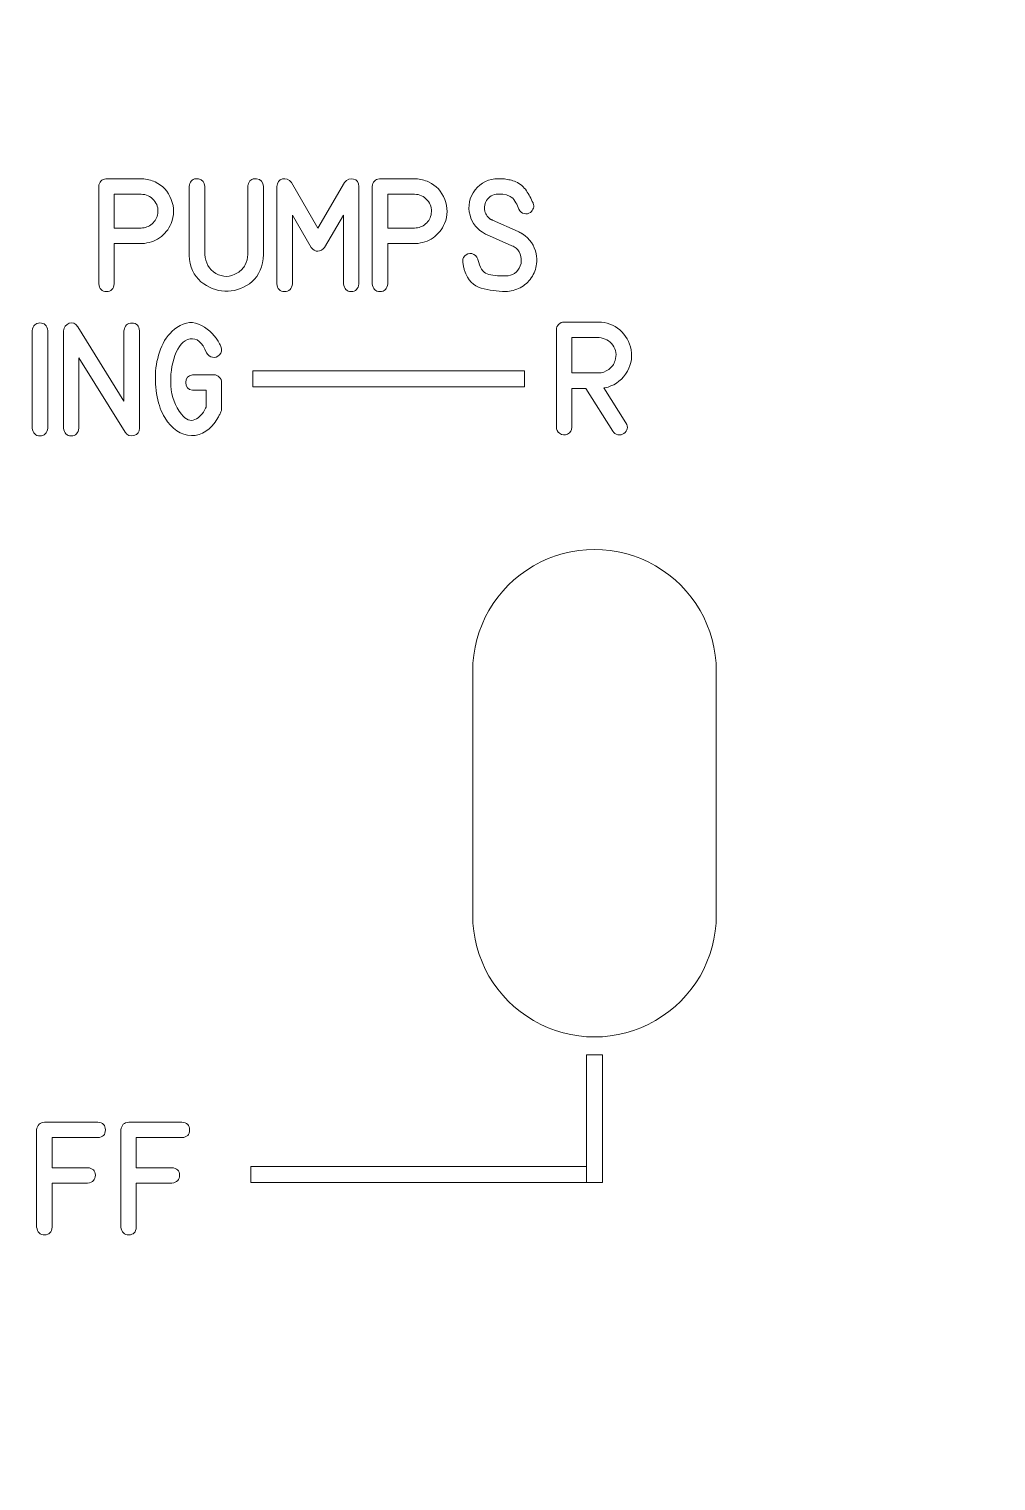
# Model space of a CAD drawing. Header units: millimetres. Extents: x -209 to 236, y -93 to 88.
# Drawn here: x -168.82 to -138.58, y -46.25 to -0.87 of the extents above; entities that cross this region are included whole.
import ezdxf

# ---------------------------------------------------------------- set-up
doc = ezdxf.new("R2010")
doc.units = ezdxf.units.MM
doc.header["$MEASUREMENT"] = 0
doc.layers.add('LED', color=7, linetype='Continuous')

msp = doc.modelspace()

# ---------------------------------------------------------------- linework, layer by layer
at = {"layer": 'LED', "color": 240, "lineweight": 9}
for points in [[(-151.3878, -36.9271), (-150.8878, -36.9271), (-150.8878, -32.9271), (-151.3878, -32.9271), (-151.3878, -36.9271)], [(-161.8878, -36.9271), (-151.3878, -36.9271), (-151.3878, -36.4271), (-161.8878, -36.4271), (-161.8878, -36.9271)]]:
    msp.add_lwpolyline(points, close=True, dxfattribs=at)
at = {"layer": 'LED', "color": 250, "lineweight": 9}
for points, knots in [([(-64.1878, 86.0226), (-64.188, 86.4206), (-64.3464, 86.8023), (-64.628, 87.0836), (-64.628, 87.0836), (-64.9097, 87.3649), (-65.2897, 87.5228), (-65.6878, 87.5226), (-65.6878, 87.5226), (-65.6878, 87.5226), (-207.1378, 87.5226), (-207.1378, 87.5226), (-207.1378, 87.5226), (-207.5358, 87.5223), (-207.9175, 87.3639), (-208.1988, 87.0823), (-208.1988, 87.0823), (-208.4801, 86.8006), (-208.638, 86.4206), (-208.6378, 86.0226), (-208.6378, 86.0226), (-208.6378, 86.0226), (-208.6378, 81.5351), (-208.6378, 81.5351), (-208.6378, 81.5351), (-208.6375, 81.137), (-208.4791, 80.7553), (-208.1975, 80.474), (-208.1975, 80.474), (-207.9158, 80.1927), (-207.5358, 80.0348), (-207.1378, 80.0351), (-207.1378, 80.0351), (-207.1378, 80.0351), (-204.6753, 80.0351), (-204.6753, 80.0351), (-204.6753, 80.0351), (-202.5317, 80.0351), (-200.5509, 78.8915), (-199.4791, 77.0351), (-199.4791, 77.0351), (-198.4073, 75.1787), (-198.4073, 72.8915), (-199.4791, 71.0351), (-199.4791, 71.0351), (-200.5509, 69.1787), (-202.5317, 68.0351), (-204.6753, 68.0351), (-204.6753, 68.0351), (-204.6753, 68.0351), (-207.1378, 68.0351), (-207.1378, 68.0351), (-207.1378, 68.0351), (-207.5358, 68.0348), (-207.9175, 67.8764), (-208.1988, 67.5948), (-208.1988, 67.5948), (-208.4801, 67.3131), (-208.638, 66.9331), (-208.6378, 66.5351), (-208.6378, 66.5351), (-208.6378, 66.5351), (-208.6378, 24.3851), (-208.6378, 24.3851), (-208.6378, 24.3851), (-208.6375, 23.987), (-208.4791, 23.6053), (-208.1975, 23.324), (-208.1975, 23.324), (-207.9158, 23.0427), (-207.5358, 22.8848), (-207.1378, 22.8851), (-207.1378, 22.8851), (-207.1378, 22.8851), (-204.6753, 22.8851), (-204.6753, 22.8851), (-204.6753, 22.8851), (-202.5317, 22.8851), (-200.5509, 21.7415), (-199.4791, 19.8851), (-199.4791, 19.8851), (-198.4073, 18.0287), (-198.4073, 15.7415), (-199.4791, 13.8851), (-199.4791, 13.8851), (-200.5509, 12.0287), (-202.5317, 10.8851), (-204.6753, 10.8851), (-204.6753, 10.8851), (-204.6753, 10.8851), (-207.1378, 10.8851), (-207.1378, 10.8851), (-207.1378, 10.8851), (-207.5358, 10.8848), (-207.9175, 10.7264), (-208.1988, 10.4448), (-208.1988, 10.4448), (-208.4801, 10.1631), (-208.638, 9.7831), (-208.6378, 9.3851), (-208.6378, 9.3851), (-208.6378, 9.3851), (-208.6378, -70.8649), (-208.6378, -70.8649), (-208.6378, -70.8649), (-208.6375, -71.263), (-208.4791, -71.6447), (-208.1975, -71.926), (-208.1975, -71.926), (-207.9158, -72.2073), (-207.5358, -72.3652), (-207.1378, -72.3649), (-207.1378, -72.3649), (-207.1378, -72.3649), (-204.6753, -72.3649), (-204.6753, -72.3649), (-204.6753, -72.3649), (-202.5317, -72.3649), (-200.5509, -73.5085), (-199.4791, -75.3649), (-199.4791, -75.3649), (-198.4073, -77.2213), (-198.4073, -79.5085), (-199.4791, -81.3649), (-199.4791, -81.3649), (-200.5509, -83.2213), (-202.5317, -84.3649), (-204.6753, -84.3649), (-204.6753, -84.3649), (-204.6753, -84.3649), (-207.1378, -84.3649), (-207.1378, -84.3649), (-207.1378, -84.3649), (-207.5358, -84.3652), (-207.9175, -84.5236), (-208.1988, -84.8052), (-208.1988, -84.8052), (-208.4801, -85.0869), (-208.638, -85.4669), (-208.6378, -85.8649), (-208.6378, -85.8649), (-208.6378, -85.8649), (-208.6378, -90.3524), (-208.6378, -90.3524), (-208.6378, -90.3524), (-208.6375, -90.7505), (-208.4791, -91.1322), (-208.1975, -91.4135), (-208.1975, -91.4135), (-207.9158, -91.6948), (-207.5358, -91.8527), (-207.1378, -91.8524), (-207.1378, -91.8524), (-207.1378, -91.8524), (-65.6878, -91.8524), (-65.6878, -91.8524), (-65.6878, -91.8524), (-65.2897, -91.8522), (-64.908, -91.6938), (-64.6267, -91.4121), (-64.6267, -91.4121), (-64.3454, -91.1305), (-64.1875, -90.7505), (-64.1878, -90.3524), (-64.1878, -90.3524), (-64.1878, -90.3524), (-64.1878, -85.8649), (-64.1878, -85.8649), (-64.1878, -85.8649), (-64.188, -85.4669), (-64.3464, -85.0852), (-64.628, -84.8039), (-64.628, -84.8039), (-64.9097, -84.5226), (-65.2897, -84.3647), (-65.6878, -84.3649), (-65.6878, -84.3649), (-65.6878, -84.3649), (-68.1503, -84.3649), (-68.1503, -84.3649), (-68.1503, -84.3649), (-69.7406, -84.3659), (-71.2661, -83.7352), (-72.3913, -82.6114), (-72.3913, -82.6114), (-73.5165, -81.4876), (-74.1493, -79.9552), (-74.1503, -78.3649), (-74.1503, -78.3649), (-74.1503, -78.3649), (-74.1503, 16.8851), (-74.1503, 16.8851), (-74.1503, 16.8851), (-74.1513, 18.4754), (-73.5205, 20.0009), (-72.3967, 21.1261), (-72.3967, 21.1261), (-71.2729, 22.2514), (-69.7406, 22.8841), (-68.1503, 22.8851), (-68.1503, 22.8851), (-68.1503, 22.8851), (-65.6878, 22.8851), (-65.6878, 22.8851), (-65.6878, 22.8851), (-65.2897, 22.8853), (-64.908, 23.0437), (-64.6267, 23.3254), (-64.6267, 23.3254), (-64.3454, 23.607), (-64.1875, 23.987), (-64.1878, 24.3851), (-64.1878, 24.3851), (-64.1878, 24.3851), (-64.1878, 66.5351), (-64.1878, 66.5351), (-64.1878, 66.5351), (-64.188, 66.9331), (-64.3464, 67.3148), (-64.628, 67.5961), (-64.628, 67.5961), (-64.9097, 67.8774), (-65.2897, 68.0353), (-65.6878, 68.0351), (-65.6878, 68.0351), (-65.6878, 68.0351), (-68.1503, 68.0351), (-68.1503, 68.0351), (-68.1503, 68.0351), (-70.2939, 68.0351), (-72.2746, 69.1787), (-73.3464, 71.0351), (-73.3464, 71.0351), (-74.4182, 72.8915), (-74.4182, 75.1787), (-73.3464, 77.0351), (-73.3464, 77.0351), (-72.2746, 78.8915), (-70.2939, 80.0351), (-68.1503, 80.0351), (-68.1503, 80.0351), (-68.1503, 80.0351), (-65.6878, 80.0351), (-65.6878, 80.0351), (-65.6878, 80.0351), (-65.2897, 80.0353), (-64.908, 80.1937), (-64.6267, 80.4754), (-64.6267, 80.4754), (-64.3454, 80.757), (-64.1875, 81.137), (-64.1878, 81.5351), (-64.1878, 81.5351), (-64.1878, 81.5351), (-64.1878, 86.0226), (-64.1878, 86.0226)], [0, 0, 0, 0, 0.0153846, 0.0153846, 0.0153846, 0.0153846, 0.0307692, 0.0307692, 0.0307692, 0.0307692, 0.0461538, 0.0461538, 0.0461538, 0.0461538, 0.0615385, 0.0615385, 0.0615385, 0.0615385, 0.0769231, 0.0769231, 0.0769231, 0.0769231, 0.0923077, 0.0923077, 0.0923077, 0.0923077, 0.1076923, 0.1076923, 0.1076923, 0.1076923, 0.1230769, 0.1230769, 0.1230769, 0.1230769, 0.1384615, 0.1384615, 0.1384615, 0.1384615, 0.1538462, 0.1538462, 0.1538462, 0.1538462, 0.1692308, 0.1692308, 0.1692308, 0.1692308, 0.1846154, 0.1846154, 0.1846154, 0.1846154, 0.2, 0.2, 0.2, 0.2, 0.2153846, 0.2153846, 0.2153846, 0.2153846, 0.2307692, 0.2307692, 0.2307692, 0.2307692, 0.2461538, 0.2461538, 0.2461538, 0.2461538, 0.2615385, 0.2615385, 0.2615385, 0.2615385, 0.2769231, 0.2769231, 0.2769231, 0.2769231, 0.2923077, 0.2923077, 0.2923077, 0.2923077, 0.3076923, 0.3076923, 0.3076923, 0.3076923, 0.3230769, 0.3230769, 0.3230769, 0.3230769, 0.3384615, 0.3384615, 0.3384615, 0.3384615, 0.3538462, 0.3538462, 0.3538462, 0.3538462, 0.3692308, 0.3692308, 0.3692308, 0.3692308, 0.3846154, 0.3846154, 0.3846154, 0.3846154, 0.4, 0.4, 0.4, 0.4, 0.4153846, 0.4153846, 0.4153846, 0.4153846, 0.4307692, 0.4307692, 0.4307692, 0.4307692, 0.4461538, 0.4461538, 0.4461538, 0.4461538, 0.4615385, 0.4615385, 0.4615385, 0.4615385, 0.4769231, 0.4769231, 0.4769231, 0.4769231, 0.4923077, 0.4923077, 0.4923077, 0.4923077, 0.5076923, 0.5076923, 0.5076923, 0.5076923, 0.5230769, 0.5230769, 0.5230769, 0.5230769, 0.5384615, 0.5384615, 0.5384615, 0.5384615, 0.5538462, 0.5538462, 0.5538462, 0.5538462, 0.5692308, 0.5692308, 0.5692308, 0.5692308, 0.5846154, 0.5846154, 0.5846154, 0.5846154, 0.6, 0.6, 0.6, 0.6, 0.6153846, 0.6153846, 0.6153846, 0.6153846, 0.6307692, 0.6307692, 0.6307692, 0.6307692, 0.6461538, 0.6461538, 0.6461538, 0.6461538, 0.6615385, 0.6615385, 0.6615385, 0.6615385, 0.6769231, 0.6769231, 0.6769231, 0.6769231, 0.6923077, 0.6923077, 0.6923077, 0.6923077, 0.7076923, 0.7076923, 0.7076923, 0.7076923, 0.7230769, 0.7230769, 0.7230769, 0.7230769, 0.7384615, 0.7384615, 0.7384615, 0.7384615, 0.7538462, 0.7538462, 0.7538462, 0.7538462, 0.7692308, 0.7692308, 0.7692308, 0.7692308, 0.7846154, 0.7846154, 0.7846154, 0.7846154, 0.8, 0.8, 0.8, 0.8, 0.8153846, 0.8153846, 0.8153846, 0.8153846, 0.8307692, 0.8307692, 0.8307692, 0.8307692, 0.8461538, 0.8461538, 0.8461538, 0.8461538, 0.8615385, 0.8615385, 0.8615385, 0.8615385, 0.8769231, 0.8769231, 0.8769231, 0.8769231, 0.8923077, 0.8923077, 0.8923077, 0.8923077, 0.9076923, 0.9076923, 0.9076923, 0.9076923, 0.9230769, 0.9230769, 0.9230769, 0.9230769, 0.9384615, 0.9384615, 0.9384615, 0.9384615, 0.9538462, 0.9538462, 0.9538462, 0.9538462, 0.9692308, 0.9692308, 0.9692308, 0.9692308, 1, 1, 1, 1]), ([(-147.3278, -28.5629), (-147.3278, -29.9241), (-148.0539, -31.1819), (-149.2328, -31.8625), (-149.2328, -31.8625), (-150.4116, -32.5431), (-151.8639, -32.5431), (-153.0428, -31.8625), (-153.0428, -31.8625), (-154.2216, -31.1819), (-154.9478, -29.9241), (-154.9478, -28.5629), (-154.9478, -28.5629), (-154.9478, -28.5629), (-154.9478, -20.9429), (-154.9478, -20.9429), (-154.9478, -20.9429), (-154.9478, -19.5817), (-154.2216, -18.324), (-153.0428, -17.6434), (-153.0428, -17.6434), (-151.8639, -16.9628), (-150.4116, -16.9628), (-149.2328, -17.6434), (-149.2328, -17.6434), (-148.0539, -18.324), (-147.3278, -19.5817), (-147.3278, -20.9429), (-147.3278, -20.9429), (-147.3278, -20.9429), (-147.3278, -28.5629), (-147.3278, -28.5629)], [0, 0, 0, 0, 0.1111111, 0.1111111, 0.1111111, 0.1111111, 0.2222222, 0.2222222, 0.2222222, 0.2222222, 0.3333333, 0.3333333, 0.3333333, 0.3333333, 0.4444444, 0.4444444, 0.4444444, 0.4444444, 0.5555556, 0.5555556, 0.5555556, 0.5555556, 0.6666667, 0.6666667, 0.6666667, 0.6666667, 0.7777778, 0.7777778, 0.7777778, 0.7777778, 1, 1, 1, 1])]:
    msp.add_open_spline(points, degree=3, knots=knots, dxfattribs=at)
at = {"layer": 'LED', "color": 240, "lineweight": 9}
for points, knots in [([(-165.3183, -5.545), (-165.3183, -5.545), (-165.2854, -5.545), (-165.2854, -5.545), (-165.2854, -5.545), (-165.1384, -5.5556), (-165.0032, -5.5885), (-164.8792, -5.645), (-164.8792, -5.645), (-164.6416, -5.7561), (-164.4735, -5.9395), (-164.3747, -6.1947), (-164.3747, -6.1947), (-164.2759, -6.4493), (-164.2771, -6.698), (-164.3776, -6.9402), (-164.3776, -6.9402), (-164.4594, -7.1319), (-164.5799, -7.2824), (-164.7398, -7.3906), (-164.7398, -7.3906), (-164.8991, -7.4993), (-165.0814, -7.5599), (-165.2854, -7.5723), (-165.2854, -7.5723), (-165.2854, -7.5723), (-165.3183, -7.574), (-165.3183, -7.574), (-165.3183, -7.574), (-165.3183, -7.574), (-166.1556, -7.574), (-166.1556, -7.574), (-166.1556, -7.574), (-166.1556, -7.574), (-166.1556, -8.8299), (-166.1556, -8.8299), (-166.1556, -8.8299), (-166.1762, -8.9916), (-166.2579, -9.0727), (-166.4002, -9.0727), (-166.4002, -9.0727), (-166.5425, -9.0727), (-166.6236, -8.9916), (-166.643, -8.8299), (-166.643, -8.8299), (-166.643, -8.8299), (-166.643, -5.7861), (-166.643, -5.7861), (-166.643, -5.7861), (-166.6259, -5.6438), (-166.5501, -5.5632), (-166.4155, -5.545), (-166.4155, -5.545), (-166.4155, -5.545), (-166.4002, -5.545), (-166.4002, -5.545), (-166.4002, -5.545), (-166.4002, -5.545), (-165.3183, -5.545), (-165.3183, -5.545)], [0, 0, 0, 0, 0.0625, 0.0625, 0.0625, 0.0625, 0.125, 0.125, 0.125, 0.125, 0.1875, 0.1875, 0.1875, 0.1875, 0.25, 0.25, 0.25, 0.25, 0.3125, 0.3125, 0.3125, 0.3125, 0.375, 0.375, 0.375, 0.375, 0.4375, 0.4375, 0.4375, 0.4375, 0.5, 0.5, 0.5, 0.5, 0.5625, 0.5625, 0.5625, 0.5625, 0.625, 0.625, 0.625, 0.625, 0.6875, 0.6875, 0.6875, 0.6875, 0.75, 0.75, 0.75, 0.75, 0.8125, 0.8125, 0.8125, 0.8125, 0.875, 0.875, 0.875, 0.875, 1, 1, 1, 1]), ([(-161.4914, -7.9097), (-161.4914, -7.9097), (-161.4914, -7.9444), (-161.4914, -7.9444), (-161.4914, -7.9444), (-161.4949, -8.002), (-161.4973, -8.0361), (-161.4979, -8.0479), (-161.4979, -8.0479), (-161.5461, -8.3989), (-161.6907, -8.6582), (-161.9306, -8.8258), (-161.9306, -8.8258), (-162.1705, -8.9927), (-162.4268, -9.0709), (-162.6984, -9.0598), (-162.6984, -9.0598), (-162.9707, -9.0486), (-163.22, -8.9498), (-163.4451, -8.7629), (-163.4451, -8.7629), (-163.6709, -8.5753), (-163.7938, -8.3025), (-163.8132, -7.9444), (-163.8132, -7.9444), (-163.8132, -7.9444), (-163.8132, -7.9097), (-163.8132, -7.9097), (-163.8132, -7.9097), (-163.8132, -7.9097), (-163.8132, -5.7861), (-163.8132, -5.7861), (-163.8132, -5.7861), (-163.8132, -5.752), (-163.8067, -5.7208), (-163.7944, -5.6932), (-163.7944, -5.6932), (-163.7391, -5.5726), (-163.6474, -5.525), (-163.5192, -5.5503), (-163.5192, -5.5503), (-163.3916, -5.5756), (-163.3276, -5.6544), (-163.3276, -5.7861), (-163.3276, -5.7861), (-163.3276, -5.7861), (-163.3276, -7.9097), (-163.3276, -7.9097), (-163.3276, -7.9097), (-163.3105, -8.1743), (-163.1941, -8.3719), (-162.9789, -8.5024), (-162.9789, -8.5024), (-162.7631, -8.6335), (-162.5368, -8.6276), (-162.2992, -8.4853), (-162.2992, -8.4853), (-162.1922, -8.4224), (-162.114, -8.3407), (-162.064, -8.2408), (-162.064, -8.2408), (-162.0141, -8.1408), (-161.9847, -8.0303), (-161.9753, -7.9097), (-161.9753, -7.9097), (-161.9753, -7.9097), (-161.9753, -5.7861), (-161.9753, -5.7861), (-161.9753, -5.7861), (-161.9753, -5.7655), (-161.9741, -5.7502), (-161.9717, -5.7396), (-161.9717, -5.7396), (-161.9453, -5.5985), (-161.8589, -5.5344), (-161.7119, -5.5485), (-161.7119, -5.5485), (-161.5649, -5.5621), (-161.4914, -5.6414), (-161.4914, -5.7861), (-161.4914, -5.7861), (-161.4914, -5.7861), (-161.4914, -7.9097), (-161.4914, -7.9097)], [0, 0, 0, 0, 0.0454545, 0.0454545, 0.0454545, 0.0454545, 0.0909091, 0.0909091, 0.0909091, 0.0909091, 0.1363636, 0.1363636, 0.1363636, 0.1363636, 0.1818182, 0.1818182, 0.1818182, 0.1818182, 0.2272727, 0.2272727, 0.2272727, 0.2272727, 0.2727273, 0.2727273, 0.2727273, 0.2727273, 0.3181818, 0.3181818, 0.3181818, 0.3181818, 0.3636364, 0.3636364, 0.3636364, 0.3636364, 0.4090909, 0.4090909, 0.4090909, 0.4090909, 0.4545455, 0.4545455, 0.4545455, 0.4545455, 0.5, 0.5, 0.5, 0.5, 0.5454545, 0.5454545, 0.5454545, 0.5454545, 0.5909091, 0.5909091, 0.5909091, 0.5909091, 0.6363636, 0.6363636, 0.6363636, 0.6363636, 0.6818182, 0.6818182, 0.6818182, 0.6818182, 0.7272727, 0.7272727, 0.7272727, 0.7272727, 0.7727273, 0.7727273, 0.7727273, 0.7727273, 0.8181818, 0.8181818, 0.8181818, 0.8181818, 0.8636364, 0.8636364, 0.8636364, 0.8636364, 0.9090909, 0.9090909, 0.9090909, 0.9090909, 1, 1, 1, 1]), ([(-158.5028, -8.8316), (-158.5281, -8.9922), (-158.6093, -9.0727), (-158.7462, -9.0721), (-158.7462, -9.0721), (-158.8838, -9.0715), (-158.9644, -8.991), (-158.9885, -8.8316), (-158.9885, -8.8316), (-158.9885, -8.8316), (-158.9885, -6.6803), (-158.9885, -6.6803), (-158.9885, -6.6803), (-158.9885, -6.6803), (-159.5794, -7.691), (-159.5794, -7.691), (-159.5794, -7.691), (-159.6423, -7.7669), (-159.7128, -7.8068), (-159.7904, -7.8104), (-159.7904, -7.8104), (-159.8681, -7.8133), (-159.9368, -7.7739), (-159.998, -7.691), (-159.998, -7.691), (-159.998, -7.691), (-160.5854, -6.685), (-160.5854, -6.685), (-160.5854, -6.685), (-160.5854, -6.685), (-160.5836, -8.8316), (-160.5836, -8.8316), (-160.5836, -8.8316), (-160.6018, -8.991), (-160.6847, -9.0709), (-160.8323, -9.0703), (-160.8323, -9.0703), (-160.9799, -9.0698), (-161.0592, -8.9898), (-161.071, -8.8316), (-161.071, -8.8316), (-161.071, -8.8316), (-161.071, -5.7896), (-161.071, -5.7896), (-161.071, -5.7896), (-161.0616, -5.6573), (-161.004, -5.5785), (-160.897, -5.5526), (-160.897, -5.5526), (-160.79, -5.5268), (-160.6971, -5.5632), (-160.6177, -5.662), (-160.6177, -5.662), (-160.6177, -5.662), (-159.7893, -7.0866), (-159.7893, -7.0866), (-159.7893, -7.0866), (-159.7893, -7.0866), (-158.952, -5.662), (-158.952, -5.662), (-158.952, -5.662), (-158.8732, -5.5632), (-158.7809, -5.5274), (-158.6757, -5.5538), (-158.6757, -5.5538), (-158.571, -5.5803), (-158.5128, -5.6585), (-158.5028, -5.7896), (-158.5028, -5.7896), (-158.5028, -5.7896), (-158.5028, -8.8316), (-158.5028, -8.8316)], [0, 0, 0, 0, 0.0526316, 0.0526316, 0.0526316, 0.0526316, 0.1052632, 0.1052632, 0.1052632, 0.1052632, 0.1578947, 0.1578947, 0.1578947, 0.1578947, 0.2105263, 0.2105263, 0.2105263, 0.2105263, 0.2631579, 0.2631579, 0.2631579, 0.2631579, 0.3157895, 0.3157895, 0.3157895, 0.3157895, 0.3684211, 0.3684211, 0.3684211, 0.3684211, 0.4210526, 0.4210526, 0.4210526, 0.4210526, 0.4736842, 0.4736842, 0.4736842, 0.4736842, 0.5263158, 0.5263158, 0.5263158, 0.5263158, 0.5789474, 0.5789474, 0.5789474, 0.5789474, 0.6315789, 0.6315789, 0.6315789, 0.6315789, 0.6842105, 0.6842105, 0.6842105, 0.6842105, 0.7368421, 0.7368421, 0.7368421, 0.7368421, 0.7894737, 0.7894737, 0.7894737, 0.7894737, 0.8421053, 0.8421053, 0.8421053, 0.8421053, 0.8947368, 0.8947368, 0.8947368, 0.8947368, 1, 1, 1, 1]), ([(-156.7648, -5.545), (-156.7648, -5.545), (-156.7319, -5.545), (-156.7319, -5.545), (-156.7319, -5.545), (-156.5849, -5.5556), (-156.4497, -5.5885), (-156.3257, -5.645), (-156.3257, -5.645), (-156.0881, -5.7561), (-155.92, -5.9395), (-155.8212, -6.1947), (-155.8212, -6.1947), (-155.7224, -6.4493), (-155.7236, -6.698), (-155.8241, -6.9402), (-155.8241, -6.9402), (-155.9059, -7.1319), (-156.0264, -7.2824), (-156.1863, -7.3906), (-156.1863, -7.3906), (-156.3456, -7.4993), (-156.5279, -7.5599), (-156.7319, -7.5723), (-156.7319, -7.5723), (-156.7319, -7.5723), (-156.7648, -7.574), (-156.7648, -7.574), (-156.7648, -7.574), (-156.7648, -7.574), (-157.6021, -7.574), (-157.6021, -7.574), (-157.6021, -7.574), (-157.6021, -7.574), (-157.6021, -8.8299), (-157.6021, -8.8299), (-157.6021, -8.8299), (-157.6227, -8.9916), (-157.7044, -9.0727), (-157.8467, -9.0727), (-157.8467, -9.0727), (-157.989, -9.0727), (-158.0701, -8.9916), (-158.0895, -8.8299), (-158.0895, -8.8299), (-158.0895, -8.8299), (-158.0895, -5.7861), (-158.0895, -5.7861), (-158.0895, -5.7861), (-158.0724, -5.6438), (-157.9966, -5.5632), (-157.862, -5.545), (-157.862, -5.545), (-157.862, -5.545), (-157.8467, -5.545), (-157.8467, -5.545), (-157.8467, -5.545), (-157.8467, -5.545), (-156.7648, -5.545), (-156.7648, -5.545)], [0, 0, 0, 0, 0.0625, 0.0625, 0.0625, 0.0625, 0.125, 0.125, 0.125, 0.125, 0.1875, 0.1875, 0.1875, 0.1875, 0.25, 0.25, 0.25, 0.25, 0.3125, 0.3125, 0.3125, 0.3125, 0.375, 0.375, 0.375, 0.375, 0.4375, 0.4375, 0.4375, 0.4375, 0.5, 0.5, 0.5, 0.5, 0.5625, 0.5625, 0.5625, 0.5625, 0.625, 0.625, 0.625, 0.625, 0.6875, 0.6875, 0.6875, 0.6875, 0.75, 0.75, 0.75, 0.75, 0.8125, 0.8125, 0.8125, 0.8125, 0.875, 0.875, 0.875, 0.875, 1, 1, 1, 1]), ([(-153.527, -7.1954), (-153.527, -7.1954), (-153.4994, -7.2071), (-153.4994, -7.2071), (-153.4994, -7.2071), (-153.4994, -7.2071), (-153.4682, -7.2224), (-153.4682, -7.2224), (-153.4682, -7.2224), (-153.4682, -7.2224), (-153.4406, -7.2383), (-153.4406, -7.2383), (-153.4406, -7.2383), (-153.4329, -7.2442), (-153.4235, -7.2495), (-153.4141, -7.2548), (-153.4141, -7.2548), (-153.4041, -7.2595), (-153.3947, -7.2653), (-153.3853, -7.2706), (-153.3853, -7.2706), (-153.1584, -7.42), (-153.0173, -7.6269), (-152.9638, -7.8909), (-152.9638, -7.8909), (-152.9432, -7.9944), (-152.9385, -8.1008), (-152.9496, -8.2096), (-152.9496, -8.2096), (-152.9685, -8.366), (-153.0231, -8.51), (-153.1143, -8.6429), (-153.1143, -8.6429), (-153.2054, -8.7758), (-153.3201, -8.8781), (-153.4576, -8.9504), (-153.4576, -8.9504), (-153.6058, -9.0286), (-153.7593, -9.0674), (-153.918, -9.0674), (-153.918, -9.0674), (-154.1843, -9.0674), (-154.4383, -9.0333), (-154.6812, -8.9651), (-154.6812, -8.9651), (-154.9234, -8.8969), (-155.0962, -8.7141), (-155.1991, -8.4165), (-155.1991, -8.4165), (-155.2133, -8.3783), (-155.2232, -8.3395), (-155.2303, -8.2995), (-155.2303, -8.2995), (-155.2374, -8.259), (-155.2456, -8.219), (-155.2544, -8.1784), (-155.2544, -8.1784), (-155.2715, -8.0961), (-155.2515, -8.0232), (-155.1933, -7.9597), (-155.1933, -7.9597), (-155.1356, -7.8968), (-155.0633, -7.8727), (-154.9775, -7.8874), (-154.9775, -7.8874), (-154.8864, -7.9062), (-154.8234, -7.9621), (-154.7876, -8.0561), (-154.7876, -8.0561), (-154.7876, -8.0561), (-154.7823, -8.072), (-154.7823, -8.072), (-154.7823, -8.072), (-154.7276, -8.3213), (-154.6312, -8.4701), (-154.4942, -8.5183), (-154.4942, -8.5183), (-154.3566, -8.5665), (-154.1661, -8.5882), (-153.9215, -8.5835), (-153.9215, -8.5835), (-153.6963, -8.5835), (-153.5417, -8.4777), (-153.4576, -8.2666), (-153.4576, -8.2666), (-153.4212, -8.1725), (-153.4153, -8.0744), (-153.4406, -7.9726), (-153.4406, -7.9726), (-153.4659, -7.8715), (-153.5158, -7.7863), (-153.5905, -7.7187), (-153.5905, -7.7187), (-153.624, -7.6898), (-153.6675, -7.6634), (-153.7216, -7.6381), (-153.7216, -7.6381), (-153.7216, -7.6381), (-154.5189, -7.2883), (-154.5189, -7.2883), (-154.5189, -7.2883), (-154.5189, -7.2883), (-154.5448, -7.2742), (-154.5448, -7.2742), (-154.5448, -7.2742), (-154.8058, -7.1366), (-154.9675, -6.9408), (-155.0304, -6.6868), (-155.0304, -6.6868), (-155.1074, -6.3928), (-155.0539, -6.1294), (-154.8693, -5.8954), (-154.8693, -5.8954), (-154.6853, -5.662), (-154.443, -5.545), (-154.1438, -5.545), (-154.1438, -5.545), (-154.1438, -5.545), (-153.9539, -5.5503), (-153.9539, -5.5503), (-153.9539, -5.5503), (-153.8921, -5.5615), (-153.8322, -5.5726), (-153.7751, -5.5838), (-153.7751, -5.5838), (-153.7175, -5.5944), (-153.6593, -5.6132), (-153.6011, -5.6397), (-153.6011, -5.6397), (-153.4565, -5.7073), (-153.3453, -5.8008), (-153.2683, -5.9189), (-153.2683, -5.9189), (-153.1913, -6.0371), (-153.1219, -6.1653), (-153.0602, -6.3029), (-153.0602, -6.3029), (-153.0543, -6.3158), (-153.049, -6.3305), (-153.0443, -6.3476), (-153.0443, -6.3476), (-153.032, -6.404), (-153.0378, -6.4551), (-153.0619, -6.501), (-153.0619, -6.501), (-153.0755, -6.5298), (-153.0902, -6.5516), (-153.1049, -6.5663), (-153.1049, -6.5663), (-153.1196, -6.5816), (-153.1319, -6.5916), (-153.1407, -6.5974), (-153.1407, -6.5974), (-153.2007, -6.6398), (-153.266, -6.6527), (-153.3371, -6.6351), (-153.3371, -6.6351), (-153.4088, -6.6192), (-153.4629, -6.5733), (-153.5011, -6.4975), (-153.5011, -6.4975), (-153.5311, -6.431), (-153.5629, -6.3628), (-153.5964, -6.2935), (-153.5964, -6.2935), (-153.6305, -6.2241), (-153.6781, -6.1665), (-153.7387, -6.12), (-153.7387, -6.12), (-153.764, -6.1018), (-153.7886, -6.0883), (-153.8122, -6.08), (-153.8122, -6.08), (-153.8357, -6.0712), (-153.8616, -6.0618), (-153.8904, -6.0512), (-153.8904, -6.0512), (-153.8904, -6.0512), (-154.0021, -6.0324), (-154.0021, -6.0324), (-154.0021, -6.0324), (-154.0021, -6.0324), (-154.1608, -6.0271), (-154.1608, -6.0271), (-154.1608, -6.0271), (-154.3149, -6.0295), (-154.4325, -6.0959), (-154.5136, -6.227), (-154.5136, -6.227), (-154.5689, -6.3111), (-154.5894, -6.4046), (-154.5759, -6.5081), (-154.5759, -6.5081), (-154.56, -6.6351), (-154.5001, -6.7338), (-154.3966, -6.8044), (-154.3966, -6.8044), (-154.3919, -6.8073), (-154.3872, -6.8114), (-154.3813, -6.8156), (-154.3813, -6.8156), (-154.3754, -6.8191), (-154.369, -6.8232), (-154.3625, -6.8267), (-154.3625, -6.8267), (-154.3625, -6.8267), (-154.3431, -6.835), (-154.3431, -6.835), (-154.3431, -6.835), (-154.3431, -6.835), (-154.3225, -6.8438), (-154.3225, -6.8438), (-154.3225, -6.8438), (-154.3225, -6.8438), (-153.527, -7.1954), (-153.527, -7.1954)], [0, 0, 0, 0, 0.0181818, 0.0181818, 0.0181818, 0.0181818, 0.0363636, 0.0363636, 0.0363636, 0.0363636, 0.0545455, 0.0545455, 0.0545455, 0.0545455, 0.0727273, 0.0727273, 0.0727273, 0.0727273, 0.0909091, 0.0909091, 0.0909091, 0.0909091, 0.1090909, 0.1090909, 0.1090909, 0.1090909, 0.1272727, 0.1272727, 0.1272727, 0.1272727, 0.1454545, 0.1454545, 0.1454545, 0.1454545, 0.1636364, 0.1636364, 0.1636364, 0.1636364, 0.1818182, 0.1818182, 0.1818182, 0.1818182, 0.2, 0.2, 0.2, 0.2, 0.2181818, 0.2181818, 0.2181818, 0.2181818, 0.2363636, 0.2363636, 0.2363636, 0.2363636, 0.2545455, 0.2545455, 0.2545455, 0.2545455, 0.2727273, 0.2727273, 0.2727273, 0.2727273, 0.2909091, 0.2909091, 0.2909091, 0.2909091, 0.3090909, 0.3090909, 0.3090909, 0.3090909, 0.3272727, 0.3272727, 0.3272727, 0.3272727, 0.3454545, 0.3454545, 0.3454545, 0.3454545, 0.3636364, 0.3636364, 0.3636364, 0.3636364, 0.3818182, 0.3818182, 0.3818182, 0.3818182, 0.4, 0.4, 0.4, 0.4, 0.4181818, 0.4181818, 0.4181818, 0.4181818, 0.4363636, 0.4363636, 0.4363636, 0.4363636, 0.4545455, 0.4545455, 0.4545455, 0.4545455, 0.4727273, 0.4727273, 0.4727273, 0.4727273, 0.4909091, 0.4909091, 0.4909091, 0.4909091, 0.5090909, 0.5090909, 0.5090909, 0.5090909, 0.5272727, 0.5272727, 0.5272727, 0.5272727, 0.5454545, 0.5454545, 0.5454545, 0.5454545, 0.5636364, 0.5636364, 0.5636364, 0.5636364, 0.5818182, 0.5818182, 0.5818182, 0.5818182, 0.6, 0.6, 0.6, 0.6, 0.6181818, 0.6181818, 0.6181818, 0.6181818, 0.6363636, 0.6363636, 0.6363636, 0.6363636, 0.6545455, 0.6545455, 0.6545455, 0.6545455, 0.6727273, 0.6727273, 0.6727273, 0.6727273, 0.6909091, 0.6909091, 0.6909091, 0.6909091, 0.7090909, 0.7090909, 0.7090909, 0.7090909, 0.7272727, 0.7272727, 0.7272727, 0.7272727, 0.7454545, 0.7454545, 0.7454545, 0.7454545, 0.7636364, 0.7636364, 0.7636364, 0.7636364, 0.7818182, 0.7818182, 0.7818182, 0.7818182, 0.8, 0.8, 0.8, 0.8, 0.8181818, 0.8181818, 0.8181818, 0.8181818, 0.8363636, 0.8363636, 0.8363636, 0.8363636, 0.8545455, 0.8545455, 0.8545455, 0.8545455, 0.8727273, 0.8727273, 0.8727273, 0.8727273, 0.8909091, 0.8909091, 0.8909091, 0.8909091, 0.9090909, 0.9090909, 0.9090909, 0.9090909, 0.9272727, 0.9272727, 0.9272727, 0.9272727, 0.9454545, 0.9454545, 0.9454545, 0.9454545, 0.9636364, 0.9636364, 0.9636364, 0.9636364, 1, 1, 1, 1]), ([(-165.3183, -6.0306), (-165.3183, -6.0306), (-166.1556, -6.0306), (-166.1556, -6.0306), (-166.1556, -6.0306), (-166.1556, -6.0306), (-166.1556, -7.0866), (-166.1556, -7.0866), (-166.1556, -7.0866), (-166.1556, -7.0866), (-165.3183, -7.0866), (-165.3183, -7.0866), (-165.3183, -7.0866), (-165.1872, -7.0866), (-165.072, -7.0431), (-164.9715, -6.9555), (-164.9715, -6.9555), (-164.8709, -6.8685), (-164.8121, -6.7591), (-164.7945, -6.6286), (-164.7945, -6.6286), (-164.7739, -6.4698), (-164.8168, -6.3305), (-164.9221, -6.2106), (-164.9221, -6.2106), (-165.0279, -6.0906), (-165.1602, -6.0306), (-165.3183, -6.0306)], [0, 0, 0, 0, 0.125, 0.125, 0.125, 0.125, 0.25, 0.25, 0.25, 0.25, 0.375, 0.375, 0.375, 0.375, 0.5, 0.5, 0.5, 0.5, 0.625, 0.625, 0.625, 0.625, 0.75, 0.75, 0.75, 0.75, 1, 1, 1, 1]), ([(-156.7648, -6.0306), (-156.7648, -6.0306), (-157.6021, -6.0306), (-157.6021, -6.0306), (-157.6021, -6.0306), (-157.6021, -6.0306), (-157.6021, -7.0866), (-157.6021, -7.0866), (-157.6021, -7.0866), (-157.6021, -7.0866), (-156.7648, -7.0866), (-156.7648, -7.0866), (-156.7648, -7.0866), (-156.6337, -7.0866), (-156.5185, -7.0431), (-156.418, -6.9555), (-156.418, -6.9555), (-156.3174, -6.8685), (-156.2586, -6.7591), (-156.241, -6.6286), (-156.241, -6.6286), (-156.2204, -6.4698), (-156.2633, -6.3305), (-156.3686, -6.2106), (-156.3686, -6.2106), (-156.4744, -6.0906), (-156.6067, -6.0306), (-156.7648, -6.0306)], [0, 0, 0, 0, 0.125, 0.125, 0.125, 0.125, 0.25, 0.25, 0.25, 0.25, 0.375, 0.375, 0.375, 0.375, 0.5, 0.5, 0.5, 0.5, 0.625, 0.625, 0.625, 0.625, 0.75, 0.75, 0.75, 0.75, 1, 1, 1, 1]), ([(-168.2345, -13.3413), (-168.2598, -13.503), (-168.3415, -13.5835), (-168.4797, -13.5829), (-168.4797, -13.5829), (-168.6185, -13.5823), (-168.6996, -13.5018), (-168.7237, -13.3413), (-168.7237, -13.3413), (-168.7237, -13.3413), (-168.7237, -10.2957), (-168.7237, -10.2957), (-168.7237, -10.2957), (-168.6996, -10.134), (-168.6185, -10.0523), (-168.4797, -10.0517), (-168.4797, -10.0517), (-168.3415, -10.0511), (-168.2598, -10.1328), (-168.2345, -10.2957), (-168.2345, -10.2957), (-168.2345, -10.2957), (-168.2345, -13.3413), (-168.2345, -13.3413)], [0, 0, 0, 0, 0.1428571, 0.1428571, 0.1428571, 0.1428571, 0.2857143, 0.2857143, 0.2857143, 0.2857143, 0.4285714, 0.4285714, 0.4285714, 0.4285714, 0.5714286, 0.5714286, 0.5714286, 0.5714286, 0.7142857, 0.7142857, 0.7142857, 0.7142857, 1, 1, 1, 1]), ([(-165.3666, -13.3413), (-165.3666, -13.4618), (-165.4248, -13.5382), (-165.5412, -13.5712), (-165.5412, -13.5712), (-165.6582, -13.6035), (-165.7481, -13.5694), (-165.8128, -13.4683), (-165.8128, -13.4683), (-165.8128, -13.4683), (-167.2598, -11.1482), (-167.2598, -11.1482), (-167.2598, -11.1482), (-167.2598, -11.1482), (-167.2598, -13.3413), (-167.2598, -13.3413), (-167.2598, -13.3413), (-167.285, -13.5018), (-167.3662, -13.5823), (-167.5032, -13.5823), (-167.5032, -13.5823), (-167.6407, -13.5823), (-167.7213, -13.5018), (-167.7454, -13.3413), (-167.7454, -13.3413), (-167.7454, -13.3413), (-167.7454, -10.2992), (-167.7454, -10.2992), (-167.7454, -10.2992), (-167.7283, -10.1799), (-167.6672, -10.1011), (-167.562, -10.0629), (-167.562, -10.0629), (-167.4567, -10.0252), (-167.3691, -10.0611), (-167.2991, -10.1699), (-167.2991, -10.1699), (-167.2991, -10.1699), (-165.8522, -12.4934), (-165.8522, -12.4934), (-165.8522, -12.4934), (-165.8522, -12.4934), (-165.8522, -10.2992), (-165.8522, -10.2992), (-165.8522, -10.2992), (-165.8304, -10.1352), (-165.747, -10.0535), (-165.6017, -10.0552), (-165.6017, -10.0552), (-165.4565, -10.057), (-165.3783, -10.1381), (-165.3666, -10.2992), (-165.3666, -10.2992), (-165.3666, -10.2992), (-165.3666, -13.3413), (-165.3666, -13.3413)], [0, 0, 0, 0, 0.0666667, 0.0666667, 0.0666667, 0.0666667, 0.1333333, 0.1333333, 0.1333333, 0.1333333, 0.2, 0.2, 0.2, 0.2, 0.2666667, 0.2666667, 0.2666667, 0.2666667, 0.3333333, 0.3333333, 0.3333333, 0.3333333, 0.4, 0.4, 0.4, 0.4, 0.4666667, 0.4666667, 0.4666667, 0.4666667, 0.5333333, 0.5333333, 0.5333333, 0.5333333, 0.6, 0.6, 0.6, 0.6, 0.6666667, 0.6666667, 0.6666667, 0.6666667, 0.7333333, 0.7333333, 0.7333333, 0.7333333, 0.8, 0.8, 0.8, 0.8, 0.8666667, 0.8666667, 0.8666667, 0.8666667, 1, 1, 1, 1]), ([(-163.6938, -12.1577), (-163.6938, -12.1577), (-163.7091, -12.156), (-163.7091, -12.156), (-163.7091, -12.156), (-163.8497, -12.1389), (-163.9196, -12.0589), (-163.9196, -11.9167), (-163.9196, -11.9167), (-163.9196, -11.7744), (-163.8497, -11.6944), (-163.7091, -11.6774), (-163.7091, -11.6774), (-163.7091, -11.6774), (-163.6938, -11.6738), (-163.6938, -11.6738), (-163.6938, -11.6738), (-163.6938, -11.6738), (-163.6786, -11.6738), (-163.6786, -11.6738), (-163.6786, -11.6738), (-163.6786, -11.6738), (-163.043, -11.6738), (-163.043, -11.6738), (-163.043, -11.6738), (-162.976, -11.6738), (-162.9189, -11.6974), (-162.8713, -11.745), (-162.8713, -11.745), (-162.8237, -11.7926), (-162.8002, -11.8502), (-162.8002, -11.9167), (-162.8002, -11.9167), (-162.8002, -11.9167), (-162.8002, -12.7898), (-162.8002, -12.7898), (-162.8002, -12.7898), (-162.8002, -12.7898), (-162.8207, -12.8345), (-162.8207, -12.8345), (-162.8207, -12.8345), (-162.8207, -12.8345), (-162.8325, -12.8621), (-162.8325, -12.8621), (-162.8325, -12.8621), (-162.8325, -12.8621), (-162.8448, -12.888), (-162.8448, -12.888), (-162.8448, -12.888), (-162.8448, -12.888), (-162.8584, -12.9138), (-162.8584, -12.9138), (-162.8584, -12.9138), (-162.8584, -12.9138), (-162.8725, -12.9397), (-162.8725, -12.9397), (-162.8725, -12.9397), (-162.8725, -12.9397), (-162.8842, -12.9656), (-162.8842, -12.9656), (-162.8842, -12.9656), (-162.8842, -12.9656), (-162.8984, -12.9914), (-162.8984, -12.9914), (-162.8984, -12.9914), (-162.8984, -12.9914), (-162.9136, -13.0173), (-162.9136, -13.0173), (-162.9136, -13.0173), (-163.1365, -13.3959), (-163.4134, -13.5812), (-163.7438, -13.5729), (-163.7438, -13.5729), (-164.0748, -13.5641), (-164.3524, -13.3771), (-164.5775, -13.012), (-164.5775, -13.012), (-164.6845, -12.8386), (-164.7633, -12.6216), (-164.8151, -12.36), (-164.8151, -12.36), (-164.8668, -12.0989), (-164.8827, -11.832), (-164.8615, -11.5592), (-164.8615, -11.5592), (-164.8409, -11.2864), (-164.7774, -11.0271), (-164.6716, -10.7807), (-164.6716, -10.7807), (-164.5652, -10.5344), (-164.4064, -10.3386), (-164.1954, -10.194), (-164.1954, -10.194), (-163.9308, -10.0146), (-163.6739, -9.9941), (-163.4234, -10.1311), (-163.4234, -10.1311), (-163.1729, -10.2686), (-162.986, -10.4609), (-162.8619, -10.709), (-162.8619, -10.709), (-162.8619, -10.709), (-162.8484, -10.7366), (-162.8484, -10.7366), (-162.8484, -10.7366), (-162.8484, -10.7366), (-162.8378, -10.7608), (-162.8378, -10.7608), (-162.8378, -10.7608), (-162.8378, -10.7608), (-162.8243, -10.7866), (-162.8243, -10.7866), (-162.8243, -10.7866), (-162.7849, -10.8954), (-162.8002, -10.9848), (-162.869, -11.0536), (-162.869, -11.0536), (-162.9354, -11.1188), (-163.0077, -11.1435), (-163.0859, -11.127), (-163.0859, -11.127), (-163.1641, -11.11), (-163.2241, -11.0641), (-163.267, -10.9883), (-163.267, -10.9883), (-163.401, -10.6549), (-163.5739, -10.5097), (-163.7862, -10.5526), (-163.7862, -10.5526), (-163.9978, -10.595), (-164.1566, -10.7684), (-164.2624, -11.0724), (-164.2624, -11.0724), (-164.3659, -11.3663), (-164.4064, -11.6827), (-164.3847, -12.0207), (-164.3847, -12.0207), (-164.3629, -12.3588), (-164.2524, -12.654), (-164.0537, -12.905), (-164.0537, -12.905), (-163.9173, -13.0808), (-163.7785, -13.1372), (-163.6368, -13.0743), (-163.6368, -13.0743), (-163.4957, -13.0108), (-163.3846, -12.8933), (-163.3029, -12.721), (-163.3029, -12.721), (-163.3029, -12.721), (-163.284, -12.6834), (-163.284, -12.6834), (-163.284, -12.6834), (-163.284, -12.6834), (-163.284, -12.1577), (-163.284, -12.1577), (-163.284, -12.1577), (-163.284, -12.1577), (-163.6938, -12.1577), (-163.6938, -12.1577)], [0, 0, 0, 0, 0.0243902, 0.0243902, 0.0243902, 0.0243902, 0.0487805, 0.0487805, 0.0487805, 0.0487805, 0.0731707, 0.0731707, 0.0731707, 0.0731707, 0.097561, 0.097561, 0.097561, 0.097561, 0.1219512, 0.1219512, 0.1219512, 0.1219512, 0.1463415, 0.1463415, 0.1463415, 0.1463415, 0.1707317, 0.1707317, 0.1707317, 0.1707317, 0.195122, 0.195122, 0.195122, 0.195122, 0.2195122, 0.2195122, 0.2195122, 0.2195122, 0.2439024, 0.2439024, 0.2439024, 0.2439024, 0.2682927, 0.2682927, 0.2682927, 0.2682927, 0.2926829, 0.2926829, 0.2926829, 0.2926829, 0.3170732, 0.3170732, 0.3170732, 0.3170732, 0.3414634, 0.3414634, 0.3414634, 0.3414634, 0.3658537, 0.3658537, 0.3658537, 0.3658537, 0.3902439, 0.3902439, 0.3902439, 0.3902439, 0.4146341, 0.4146341, 0.4146341, 0.4146341, 0.4390244, 0.4390244, 0.4390244, 0.4390244, 0.4634146, 0.4634146, 0.4634146, 0.4634146, 0.4878049, 0.4878049, 0.4878049, 0.4878049, 0.5121951, 0.5121951, 0.5121951, 0.5121951, 0.5365854, 0.5365854, 0.5365854, 0.5365854, 0.5609756, 0.5609756, 0.5609756, 0.5609756, 0.5853659, 0.5853659, 0.5853659, 0.5853659, 0.6097561, 0.6097561, 0.6097561, 0.6097561, 0.6341463, 0.6341463, 0.6341463, 0.6341463, 0.6585366, 0.6585366, 0.6585366, 0.6585366, 0.6829268, 0.6829268, 0.6829268, 0.6829268, 0.7073171, 0.7073171, 0.7073171, 0.7073171, 0.7317073, 0.7317073, 0.7317073, 0.7317073, 0.7560976, 0.7560976, 0.7560976, 0.7560976, 0.7804878, 0.7804878, 0.7804878, 0.7804878, 0.804878, 0.804878, 0.804878, 0.804878, 0.8292683, 0.8292683, 0.8292683, 0.8292683, 0.8536585, 0.8536585, 0.8536585, 0.8536585, 0.8780488, 0.8780488, 0.8780488, 0.8780488, 0.902439, 0.902439, 0.902439, 0.902439, 0.9268293, 0.9268293, 0.9268293, 0.9268293, 0.9512195, 0.9512195, 0.9512195, 0.9512195, 1, 1, 1, 1]), ([(-150.1536, -13.18), (-150.0801, -13.3099), (-150.1007, -13.4187), (-150.2153, -13.5075), (-150.2153, -13.5075), (-150.2706, -13.5463), (-150.3341, -13.5598), (-150.4058, -13.5468), (-150.4058, -13.5468), (-150.4775, -13.5345), (-150.5299, -13.4986), (-150.5634, -13.4404), (-150.5634, -13.4404), (-150.5634, -13.4404), (-151.4124, -12.0981), (-151.4124, -12.0981), (-151.4124, -12.0981), (-151.4124, -12.0981), (-151.8434, -12.0981), (-151.8434, -12.0981), (-151.8434, -12.0981), (-151.8434, -12.0981), (-151.8434, -13.3111), (-151.8434, -13.3111), (-151.8434, -13.3111), (-151.8434, -13.411), (-151.8886, -13.4828), (-151.9792, -13.5274), (-151.9792, -13.5274), (-152.0703, -13.5715), (-152.155, -13.5633), (-152.2343, -13.5022), (-152.2343, -13.5022), (-152.2973, -13.4551), (-152.329, -13.3916), (-152.329, -13.3111), (-152.329, -13.3111), (-152.329, -13.3111), (-152.329, -10.2673), (-152.329, -10.2673), (-152.329, -10.2673), (-152.329, -10.2008), (-152.3055, -10.1438), (-152.259, -10.0968), (-152.259, -10.0968), (-152.2126, -10.0497), (-152.1556, -10.0262), (-152.0879, -10.0262), (-152.0879, -10.0262), (-152.0879, -10.0262), (-151.0185, -10.0262), (-151.0185, -10.0262), (-151.0185, -10.0262), (-150.7609, -10.0262), (-150.5375, -10.1079), (-150.3482, -10.2714), (-150.3482, -10.2714), (-150.1589, -10.4354), (-150.0407, -10.643), (-149.9948, -10.8946), (-149.9948, -10.8946), (-149.9466, -11.1645), (-150.0037, -11.4167), (-150.1665, -11.6513), (-150.1665, -11.6513), (-150.3288, -11.8865), (-150.5446, -12.0288), (-150.8133, -12.0793), (-150.8133, -12.0793), (-150.8133, -12.0793), (-150.8462, -12.0846), (-150.8462, -12.0846), (-150.8462, -12.0846), (-150.8462, -12.0846), (-150.1536, -13.18), (-150.1536, -13.18)], [0, 0, 0, 0, 0.05, 0.05, 0.05, 0.05, 0.1, 0.1, 0.1, 0.1, 0.15, 0.15, 0.15, 0.15, 0.2, 0.2, 0.2, 0.2, 0.25, 0.25, 0.25, 0.25, 0.3, 0.3, 0.3, 0.3, 0.35, 0.35, 0.35, 0.35, 0.4, 0.4, 0.4, 0.4, 0.45, 0.45, 0.45, 0.45, 0.5, 0.5, 0.5, 0.5, 0.55, 0.55, 0.55, 0.55, 0.6, 0.6, 0.6, 0.6, 0.65, 0.65, 0.65, 0.65, 0.7, 0.7, 0.7, 0.7, 0.75, 0.75, 0.75, 0.75, 0.8, 0.8, 0.8, 0.8, 0.85, 0.85, 0.85, 0.85, 0.9, 0.9, 0.9, 0.9, 1, 1, 1, 1]), ([(-151.0185, -11.6143), (-150.9009, -11.6143), (-150.7927, -11.579), (-150.6933, -11.5072), (-150.6933, -11.5072), (-150.594, -11.4361), (-150.5275, -11.3432), (-150.4928, -11.2286), (-150.4928, -11.2286), (-150.4387, -11.0516), (-150.4634, -10.8917), (-150.5669, -10.7488), (-150.5669, -10.7488), (-150.6704, -10.6059), (-150.8127, -10.5271), (-150.9938, -10.5118), (-150.9938, -10.5118), (-150.9938, -10.5118), (-151.8434, -10.5118), (-151.8434, -10.5118), (-151.8434, -10.5118), (-151.8434, -10.5118), (-151.8434, -11.6143), (-151.8434, -11.6143), (-151.8434, -11.6143), (-151.8434, -11.6143), (-151.0185, -11.6143), (-151.0185, -11.6143)], [0, 0, 0, 0, 0.125, 0.125, 0.125, 0.125, 0.25, 0.25, 0.25, 0.25, 0.375, 0.375, 0.375, 0.375, 0.5, 0.5, 0.5, 0.5, 0.625, 0.625, 0.625, 0.625, 0.75, 0.75, 0.75, 0.75, 1, 1, 1, 1]), ([(-161.8273, -11.5488), (-161.8273, -11.5488), (-153.3273, -11.5488), (-153.3273, -11.5488), (-153.3273, -11.5488), (-153.3273, -11.5488), (-153.3273, -12.0488), (-153.3273, -12.0488), (-153.3273, -12.0488), (-153.3273, -12.0488), (-161.8273, -12.0488), (-161.8273, -12.0488), (-161.8273, -12.0488), (-161.8273, -12.0488), (-161.8273, -11.5488), (-161.8273, -11.5488)], [0, 0, 0, 0, 0.2, 0.2, 0.2, 0.2, 0.4, 0.4, 0.4, 0.4, 0.6, 0.6, 0.6, 0.6, 1, 1, 1, 1]), ([(-168.5838, -38.3181), (-168.5838, -38.3181), (-168.5838, -35.2796), (-168.5838, -35.2796), (-168.5838, -35.2796), (-168.5632, -35.1279), (-168.4815, -35.0462), (-168.3392, -35.035), (-168.3392, -35.035), (-168.3392, -35.035), (-166.6718, -35.035), (-166.6718, -35.035), (-166.6718, -35.035), (-166.5125, -35.0473), (-166.4325, -35.1291), (-166.4325, -35.279), (-166.4325, -35.279), (-166.4325, -35.4283), (-166.5136, -35.5089), (-166.6753, -35.5189), (-166.6753, -35.5189), (-166.6753, -35.5189), (-168.0999, -35.5189), (-168.0999, -35.5189), (-168.0999, -35.5189), (-168.0999, -35.5189), (-168.0999, -36.4614), (-168.0999, -36.4614), (-168.0999, -36.4614), (-168.0999, -36.4614), (-166.9887, -36.4614), (-166.9887, -36.4614), (-166.9887, -36.4614), (-166.8305, -36.4725), (-166.75, -36.5501), (-166.7476, -36.6936), (-166.7476, -36.6936), (-166.7453, -36.8371), (-166.8258, -36.9211), (-166.9887, -36.9452), (-166.9887, -36.9452), (-166.9887, -36.9452), (-168.0999, -36.9452), (-168.0999, -36.9452), (-168.0999, -36.9452), (-168.0999, -36.9452), (-168.0999, -38.3181), (-168.0999, -38.3181), (-168.0999, -38.3181), (-168.1111, -38.4763), (-168.1893, -38.5568), (-168.3333, -38.5592), (-168.3333, -38.5592), (-168.4774, -38.5615), (-168.5609, -38.481), (-168.5838, -38.3181)], [0, 0, 0, 0, 0.0666667, 0.0666667, 0.0666667, 0.0666667, 0.1333333, 0.1333333, 0.1333333, 0.1333333, 0.2, 0.2, 0.2, 0.2, 0.2666667, 0.2666667, 0.2666667, 0.2666667, 0.3333333, 0.3333333, 0.3333333, 0.3333333, 0.4, 0.4, 0.4, 0.4, 0.4666667, 0.4666667, 0.4666667, 0.4666667, 0.5333333, 0.5333333, 0.5333333, 0.5333333, 0.6, 0.6, 0.6, 0.6, 0.6666667, 0.6666667, 0.6666667, 0.6666667, 0.7333333, 0.7333333, 0.7333333, 0.7333333, 0.8, 0.8, 0.8, 0.8, 0.8666667, 0.8666667, 0.8666667, 0.8666667, 1, 1, 1, 1]), ([(-165.9504, -38.3181), (-165.9504, -38.3181), (-165.9504, -35.2796), (-165.9504, -35.2796), (-165.9504, -35.2796), (-165.9298, -35.1279), (-165.8481, -35.0462), (-165.7058, -35.035), (-165.7058, -35.035), (-165.7058, -35.035), (-164.0384, -35.035), (-164.0384, -35.035), (-164.0384, -35.035), (-163.8791, -35.0473), (-163.7991, -35.1291), (-163.7991, -35.279), (-163.7991, -35.279), (-163.7991, -35.4283), (-163.8802, -35.5089), (-164.0419, -35.5189), (-164.0419, -35.5189), (-164.0419, -35.5189), (-165.4665, -35.5189), (-165.4665, -35.5189), (-165.4665, -35.5189), (-165.4665, -35.5189), (-165.4665, -36.4614), (-165.4665, -36.4614), (-165.4665, -36.4614), (-165.4665, -36.4614), (-164.3553, -36.4614), (-164.3553, -36.4614), (-164.3553, -36.4614), (-164.1971, -36.4725), (-164.1166, -36.5501), (-164.1142, -36.6936), (-164.1142, -36.6936), (-164.1119, -36.8371), (-164.1924, -36.9211), (-164.3553, -36.9452), (-164.3553, -36.9452), (-164.3553, -36.9452), (-165.4665, -36.9452), (-165.4665, -36.9452), (-165.4665, -36.9452), (-165.4665, -36.9452), (-165.4665, -38.3181), (-165.4665, -38.3181), (-165.4665, -38.3181), (-165.4777, -38.4763), (-165.5559, -38.5568), (-165.6999, -38.5592), (-165.6999, -38.5592), (-165.844, -38.5615), (-165.9275, -38.481), (-165.9504, -38.3181)], [0, 0, 0, 0, 0.0666667, 0.0666667, 0.0666667, 0.0666667, 0.1333333, 0.1333333, 0.1333333, 0.1333333, 0.2, 0.2, 0.2, 0.2, 0.2666667, 0.2666667, 0.2666667, 0.2666667, 0.3333333, 0.3333333, 0.3333333, 0.3333333, 0.4, 0.4, 0.4, 0.4, 0.4666667, 0.4666667, 0.4666667, 0.4666667, 0.5333333, 0.5333333, 0.5333333, 0.5333333, 0.6, 0.6, 0.6, 0.6, 0.6666667, 0.6666667, 0.6666667, 0.6666667, 0.7333333, 0.7333333, 0.7333333, 0.7333333, 0.8, 0.8, 0.8, 0.8, 0.8666667, 0.8666667, 0.8666667, 0.8666667, 1, 1, 1, 1])]:
    msp.add_open_spline(points, degree=3, knots=knots, dxfattribs=at)

doc.saveas('drawing.dxf')
